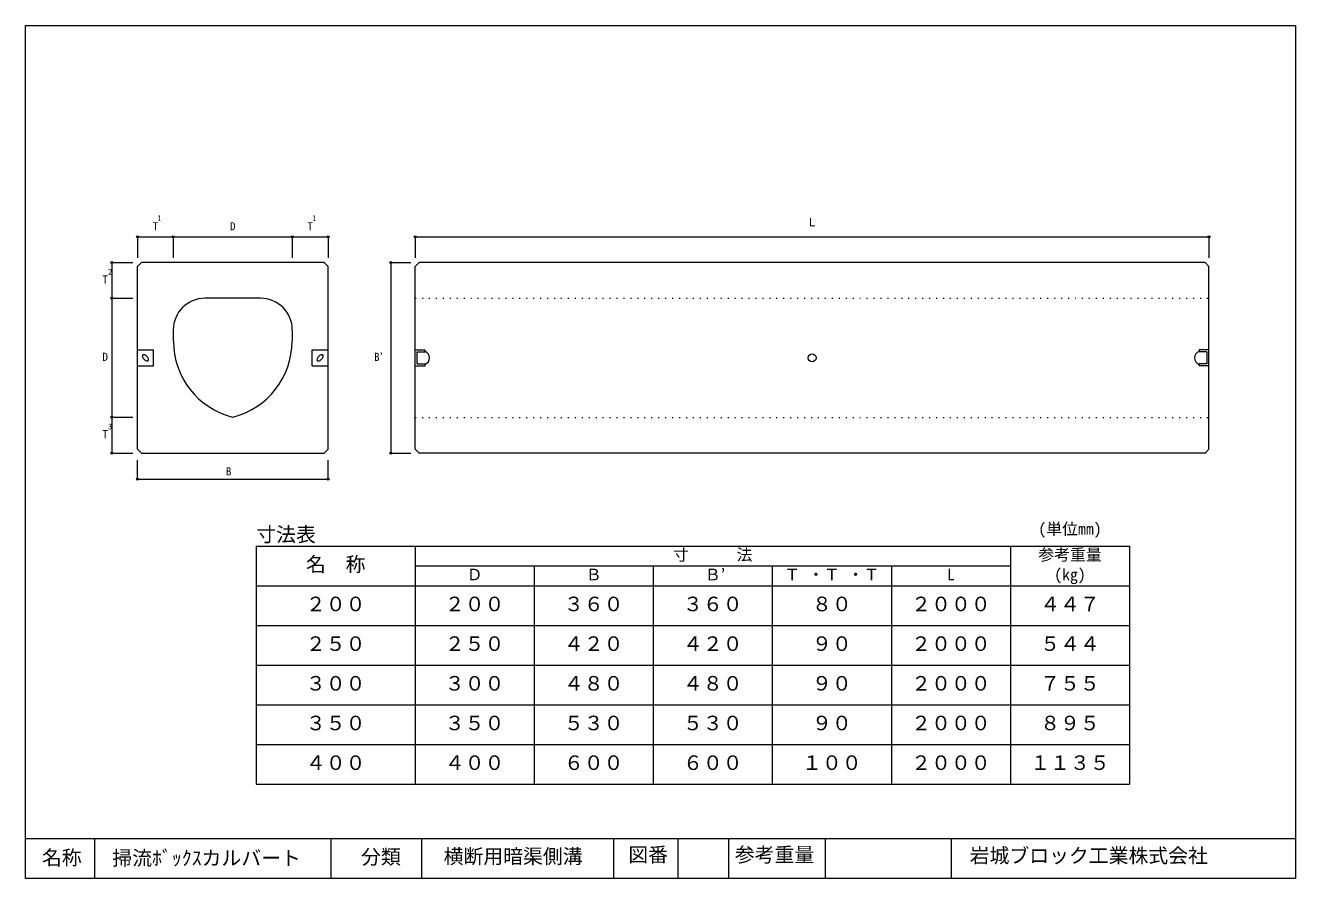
# Model space of a CAD drawing. Units: millimetres, scale not verified. Extents: x 647 to 3847, y 352 to 2502.
import ezdxf
from ezdxf.enums import TextEntityAlignment as Align

# ---------------------------------------------------------------- set-up
doc = ezdxf.new("R2010")
doc.units = ezdxf.units.MM
doc.header["$LTSCALE"] = 10
doc.header["$PDMODE"] = 32
doc.header["$PDSIZE"] = 5
doc.linetypes.add('DOTTED', pattern=[1.75, 0.25, -1.5])
doc.layers.add('通り芯', color=7, linetype='Continuous', lineweight=18)
doc.styles.add('ＭＳ ゴシック', font='')
doc.styles.get('ＭＳ ゴシック').set_extended_font_data('MS Gothic')

msp = doc.modelspace()

# ---------------------------------------------------------------- linework, layer by layer
at = {"layer": '通り芯'}
for p, q in [((646.54, 351.71), (646.54, 2501.71)), ((646.54, 2501.71), (3846.54, 2501.71)), ((3846.54, 2501.71), (3846.54, 351.71)), ((928.99, 1969.14), (1018.99, 1969.14)), ((928.99, 1969.14), (928.99, 1916.33)), ((1018.99, 1969.14), (1018.99, 1916.33)), ((1018.99, 1969.14), (1318.99, 1969.14)), ((1318.99, 1969.14), (1318.99, 1916.33)), ((1318.99, 1969.14), (1408.99, 1969.14)), ((1408.99, 1969.14), (1408.99, 1916.33)), ((1628.31, 1969.14), (3628.31, 1969.14)), ((1628.31, 1969.14), (1628.31, 1916.33)), ((3628.31, 1969.14), (3628.31, 1916.33)), ((864.6, 1903.99), (864.6, 1813.99)), ((864.6, 1903.99), (917.4, 1903.99)), ((938.99, 1903.99), (928.99, 1893.99)), ((928.99, 1433.99), (928.99, 1893.99)), ((1398.99, 1903.99), (938.99, 1903.99)), ((1398.99, 1903.99), (1408.99, 1893.99)), ((1408.99, 1433.99), (1408.99, 1893.99)), ((1566.88, 1903.99), (1566.88, 1423.99)), ((1566.88, 1903.99), (1617.95, 1903.99)), ((1638.31, 1903.99), (1628.31, 1893.99)), ((1628.31, 1433.99), (1628.31, 1893.99)), ((3618.31, 1903.99), (1638.31, 1903.99)), ((3618.31, 1903.99), (3628.31, 1893.99)), ((3628.31, 1433.99), (3628.31, 1893.99)), ((864.6, 1813.99), (917.4, 1813.99)), ((864.6, 1813.99), (864.6, 1514.41)), ((1238.99, 1813.99), (1098.99, 1813.99)), ((1018.99, 1733.99), (1018.99, 1706.64)), ((1318.99, 1733.99), (1318.99, 1706.64)), ((928.99, 1683.99), (968.99, 1683.99)), ((941.14, 1669.42), (941.1, 1668.34)), ((941.1, 1668.34), (941.3, 1667.13)), ((941.41, 1670.34), (941.14, 1669.42)), ((941.3, 1667.13), (941.74, 1665.83)), ((941.92, 1671.06), (941.41, 1670.34)), ((941.74, 1665.83), (942.39, 1664.46)), ((942.64, 1671.57), (941.92, 1671.06)), ((942.39, 1664.46), (943.25, 1663.08)), ((943.56, 1671.84), (942.64, 1671.57)), ((944.63, 1671.88), (943.56, 1671.84)), ((945.85, 1671.68), (944.63, 1671.88)), ((947.15, 1671.24), (945.85, 1671.68)), ((948.52, 1670.59), (947.15, 1671.24)), ((949.89, 1669.73), (948.52, 1670.59)), ((951.24, 1668.7), (949.89, 1669.73)), ((952.53, 1667.52), (951.24, 1668.7)), ((953.7, 1666.24), (952.53, 1667.52)), ((954.73, 1664.89), (953.7, 1666.24)), ((955.59, 1663.51), (954.73, 1664.89)), ((968.99, 1643.99), (968.99, 1683.99)), ((1368.99, 1683.99), (1408.99, 1683.99)), ((1368.99, 1643.99), (1368.99, 1683.99)), ((1383.05, 1664.59), (1382.23, 1663.21)), ((1384.04, 1665.95), (1383.05, 1664.59)), ((1385.19, 1667.25), (1384.04, 1665.95)), ((1386.45, 1668.45), (1385.19, 1667.25)), ((1387.79, 1669.52), (1386.45, 1668.45)), ((1389.16, 1670.41), (1387.79, 1669.52)), ((1390.53, 1671.12), (1389.16, 1670.41)), ((1391.85, 1671.6), (1390.53, 1671.12)), ((1393.09, 1671.86), (1391.85, 1671.6)), ((1394.2, 1671.87), (1393.09, 1671.86)), ((1395.16, 1671.65), (1394.2, 1671.87)), ((1394.94, 1663.39), (1395.75, 1664.76)), ((1395.92, 1671.19), (1395.16, 1671.65)), ((1395.75, 1664.76), (1396.36, 1666.12)), ((1396.48, 1670.51), (1395.92, 1671.19)), ((1396.36, 1666.12), (1396.74, 1667.41)), ((1396.8, 1669.64), (1396.48, 1670.51)), ((1396.74, 1667.41), (1396.89, 1668.59)), ((1396.89, 1668.59), (1396.8, 1669.64)), ((1628.31, 1683.99), (1653.31, 1683.99)), ((1633.31, 1648.99), (1633.31, 1678.99)), ((1633.31, 1678.99), (1653.31, 1678.99)), ((1653.31, 1678.99), (1653.31, 1683.99)), ((3603.31, 1683.99), (3603.31, 1678.99)), ((3628.31, 1683.99), (3603.31, 1683.99)), ((3623.31, 1678.99), (3603.31, 1678.99)), ((3623.31, 1678.99), (3623.31, 1648.99)), ((928.99, 1643.99), (968.99, 1643.99)), ((943.25, 1663.08), (944.28, 1661.73)), ((944.28, 1661.73), (945.46, 1660.45)), ((945.46, 1660.45), (946.74, 1659.28)), ((946.74, 1659.28), (948.09, 1658.25)), ((948.09, 1658.25), (949.46, 1657.39)), ((949.46, 1657.39), (950.83, 1656.73)), ((950.83, 1656.73), (952.13, 1656.3)), ((952.13, 1656.3), (953.35, 1656.1)), ((953.35, 1656.1), (954.43, 1656.13)), ((954.43, 1656.13), (955.34, 1656.41)), ((955.34, 1656.41), (956.06, 1656.92)), ((956.24, 1662.15), (955.59, 1663.51)), ((956.06, 1656.92), (956.57, 1657.64)), ((956.68, 1660.84), (956.24, 1662.15)), ((956.57, 1657.64), (956.84, 1658.55)), ((956.88, 1659.63), (956.68, 1660.84)), ((956.84, 1658.55), (956.88, 1659.63)), ((1368.99, 1643.99), (1408.99, 1643.99)), ((1381.24, 1660.57), (1381.09, 1659.38)), ((1381.09, 1659.38), (1381.18, 1658.34)), ((1381.18, 1658.34), (1381.5, 1657.46)), ((1381.62, 1661.86), (1381.24, 1660.57)), ((1381.5, 1657.46), (1382.06, 1656.79)), ((1382.23, 1663.21), (1381.62, 1661.86)), ((1382.06, 1656.79), (1382.83, 1656.33)), ((1382.83, 1656.33), (1383.78, 1656.11)), ((1383.78, 1656.11), (1384.89, 1656.12)), ((1384.89, 1656.12), (1386.13, 1656.37)), ((1386.13, 1656.37), (1387.45, 1656.86)), ((1387.45, 1656.86), (1388.82, 1657.56)), ((1388.82, 1657.56), (1390.19, 1658.46)), ((1390.19, 1658.46), (1391.53, 1659.53)), ((1391.53, 1659.53), (1392.79, 1660.73)), ((1392.79, 1660.73), (1393.94, 1662.03)), ((1393.94, 1662.03), (1394.94, 1663.39)), ((1628.31, 1643.99), (1653.31, 1643.99)), ((1633.31, 1648.99), (1653.31, 1648.99)), ((1653.31, 1643.99), (1653.31, 1648.99)), ((3603.31, 1648.99), (3603.31, 1643.99)), ((3623.31, 1648.99), (3603.31, 1648.99)), ((3628.31, 1643.99), (3603.31, 1643.99)), ((864.6, 1514.41), (917.4, 1514.41)), ((864.6, 1514.41), (864.6, 1423.99)), ((864.6, 1423.99), (917.4, 1423.99)), ((928.99, 1433.99), (938.99, 1423.99)), ((938.99, 1423.99), (1398.99, 1423.99)), ((1408.99, 1433.99), (1398.99, 1423.99)), ((1566.88, 1423.99), (1617.95, 1423.99)), ((1628.31, 1433.99), (1638.31, 1423.99)), ((3618.31, 1423.99), (1638.31, 1423.99)), ((3628.31, 1433.99), (3618.31, 1423.99)), ((928.99, 1358.06), (928.99, 1406.11)), ((1408.99, 1358.06), (1408.99, 1406.11)), ((928.99, 1358.06), (1408.99, 1358.06)), ((1228.21, 1189.48), (1228.21, 589.48)), ((1228.21, 1189.48), (3428.21, 1189.48)), ((1628.21, 1189.48), (1628.21, 589.48)), ((3128.21, 1189.48), (3128.21, 589.48)), ((3428.21, 1189.48), (3428.21, 589.48)), ((1628.21, 1139.48), (3128.21, 1139.48)), ((1928.21, 1139.48), (1928.21, 589.48)), ((2228.21, 1139.48), (2228.21, 589.48)), ((2528.21, 1139.48), (2528.21, 589.48)), ((2828.21, 1139.48), (2828.21, 589.48)), ((1228.21, 1089.48), (3428.21, 1089.48)), ((1228.21, 989.48), (3428.21, 989.48)), ((1228.21, 889.48), (3428.21, 889.48)), ((1228.21, 789.48), (3428.21, 789.48)), ((1228.21, 689.48), (3428.21, 689.48)), ((1228.21, 589.48), (3428.21, 589.48)), ((3846.54, 451.71), (646.54, 451.71)), ((820.94, 451.71), (820.94, 351.71)), ((1415.84, 451.71), (1415.84, 351.71)), ((1644.78, 451.71), (1644.78, 351.71)), ((2127.91, 451.71), (2127.91, 351.71)), ((2290.16, 451.71), (2290.16, 351.71)), ((2418.15, 451.71), (2418.15, 351.71)), ((2661.52, 451.71), (2661.52, 351.71)), ((2978.8, 451.71), (2978.8, 351.71)), ((3846.54, 351.71), (646.54, 351.71))]:
    msp.add_line(p, q, dxfattribs=at)
at = {"layer": '通り芯', "linetype": 'DOTTED'}
for p, q in [((1628.31, 1813.99), (3628.31, 1813.99)), ((1628.31, 1513.99), (3628.31, 1513.99))]:
    msp.add_line(p, q, dxfattribs=at)
at = {"layer": '通り芯'}
msp.add_circle((2628.31, 1663.99), 10, dxfattribs=at)
for centre, radius, start, end in [((1098.99, 1733.99), 80, 90, 180), ((1238.99, 1733.99), 80, 0, 90), ((1216.89, 1705.72), 197.29, 179.84607, 255.85775), ((1121.09, 1705.72), 197.29, 284.14224, 0.15393), ((1648.31, 1663.99), 16.62, 287.50625, 71.56505), ((3608.31, 1663.99), 16.62, 107.50625, 251.56505)]:
    msp.add_arc(centre, radius, start, end, dxfattribs=at)
for p in [(928.99, 1969.14), (1018.99, 1969.14), (1318.99, 1969.14), (1408.99, 1969.14), (1628.31, 1969.14), (3628.31, 1969.14), (864.6, 1903.99), (1566.88, 1903.99), (864.6, 1813.99), (864.6, 1514.41), (864.6, 1423.99), (1566.88, 1423.99), (928.99, 1358.06), (1408.99, 1358.06)]:
    msp.add_point(p, dxfattribs=at)

# ---------------------------------------------------------------- texts
at = {"layer": '通り芯', "style": 'ＭＳ ゴシック'}
for s, height, p in [('1', 14.66, (978.99, 2004.14)), ('1', 14.66, (1368.99, 2004.14)), ('T', 20.53, (966.99, 1979.14)), ('D', 20.53, (1161.99, 1979.14)), ('T', 20.53, (1356.99, 1979.14)), ('Ｌ', 20.53, (2614.31, 1989.14)), ('T', 20.53, (840.6, 1844.99)), ('2', 14.66, (854.6, 1868.99)), ('D', 20.53, (840.6, 1650.2)), ('B’', 20.53, (1524.88, 1649.99)), ('T', 20.53, (840.6, 1455.2)), ('3', 14.66, (854.6, 1479.2)), ('B', 20.53, (1151.49, 1361.56)), ('(単位㎜)', 29.33, (3198.21, 1209.48)), ('寸法表', 36.66, (1228.21, 1189.48)), ('寸\u3000\u3000\u3000法', 29.33, (2278.21, 1144.48)), ('参考重量', 29.33, (3198.21, 1144.48)), ('名\u3000称', 36.66, (1353.21, 1114.48)), ('Ｄ', 29.33, (1758.21, 1094.48)), ('Ｂ', 29.33, (2058.21, 1094.48)), ('\u3000Ｂ’', 29.33, (2318.21, 1094.48)), ('Ｔ ・Ｔ ・Ｔ', 29.33, (2558.21, 1094.48)), ('L', 29.33, (2968.21, 1094.48)), ('(kg)', 29.33, (3238.21, 1094.48)), ('２００', 36.66, (1353.21, 1014.48)), ('２００', 36.66, (1703.21, 1014.48)), ('３６０', 36.66, (2003.21, 1014.48)), ('３６０', 36.66, (2303.21, 1014.48)), ('８０', 36.66, (2628.21, 1014.48)), ('２０００', 36.66, (2878.21, 1014.48)), ('４４７', 36.66, (3203.21, 1014.48)), ('２５０', 36.66, (1353.21, 914.48)), ('２５０', 36.66, (1703.21, 914.48)), ('４２０', 36.66, (2003.21, 914.48)), ('４２０', 36.66, (2303.21, 914.48)), ('９０', 36.66, (2628.21, 914.48)), ('２０００', 36.66, (2878.21, 914.48)), ('５４４', 36.66, (3203.21, 914.48)), ('３００', 36.66, (1353.21, 814.48)), ('３００', 36.66, (1703.21, 814.48)), ('４８０', 36.66, (2003.21, 814.48)), ('４８０', 36.66, (2303.21, 814.48)), ('９０', 36.66, (2628.21, 814.48)), ('２０００', 36.66, (2878.21, 814.48)), ('７５５', 36.66, (3203.21, 814.48)), ('３５０', 36.66, (1353.21, 714.48)), ('３５０', 36.66, (1703.21, 714.48)), ('５３０', 36.66, (2003.21, 714.48)), ('５３０', 36.66, (2303.21, 714.48)), ('９０', 36.66, (2628.21, 714.48)), ('２０００', 36.66, (2878.21, 714.48)), ('８９５', 36.66, (3203.21, 714.48)), ('４００', 36.66, (1353.21, 614.48)), ('４００', 36.66, (1703.21, 614.48)), ('６００', 36.66, (2003.21, 614.48)), ('６００', 36.66, (2303.21, 614.48)), ('１００', 36.66, (2603.21, 614.48)), ('２０００', 36.66, (2878.21, 614.48)), ('１１３５', 36.66, (3178.21, 614.48)), ('名称', 36.66, (688.26, 375.24)), ('掃流ﾎﾞｯｸｽカルバート', 36.66, (865.44, 374.29)), ('分類', 36.66, (1492.23, 377.13)), ('横断用暗渠側溝', 36.66, (1700.2, 378.54)), ('図番', 36.66, (2165.33, 382.75)), ('参考重量', 36.66, (2433.73, 382.62)), ('岩城ブロック工業株式会社', 36.66, (3025.5, 380.4))]:
    msp.add_text(s, height=height, dxfattribs=at).set_placement(p, align=Align.BOTTOM_LEFT)

doc.saveas('drawing.dxf')
